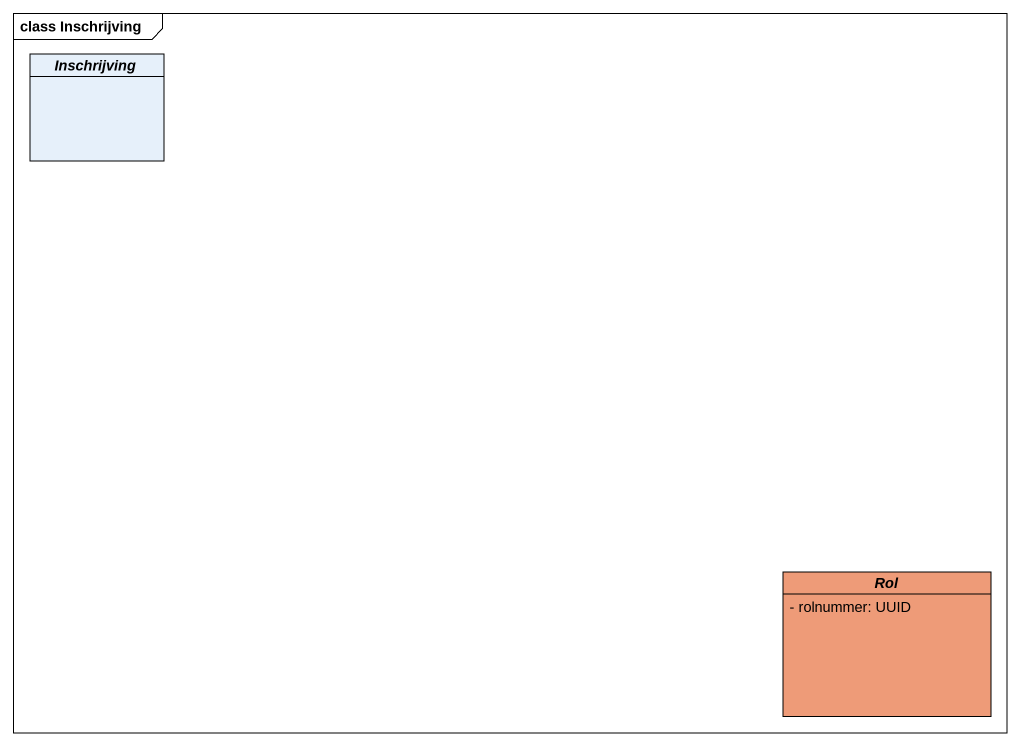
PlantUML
@startuml
mainframe class Inschrijving
hide circle
hide empty members
skinparam classAttributeIconSize 0
abstract class Inschrijving
abstract class Rol #EE9B78 {
  - rolnummer: UUID
}
@enduml
